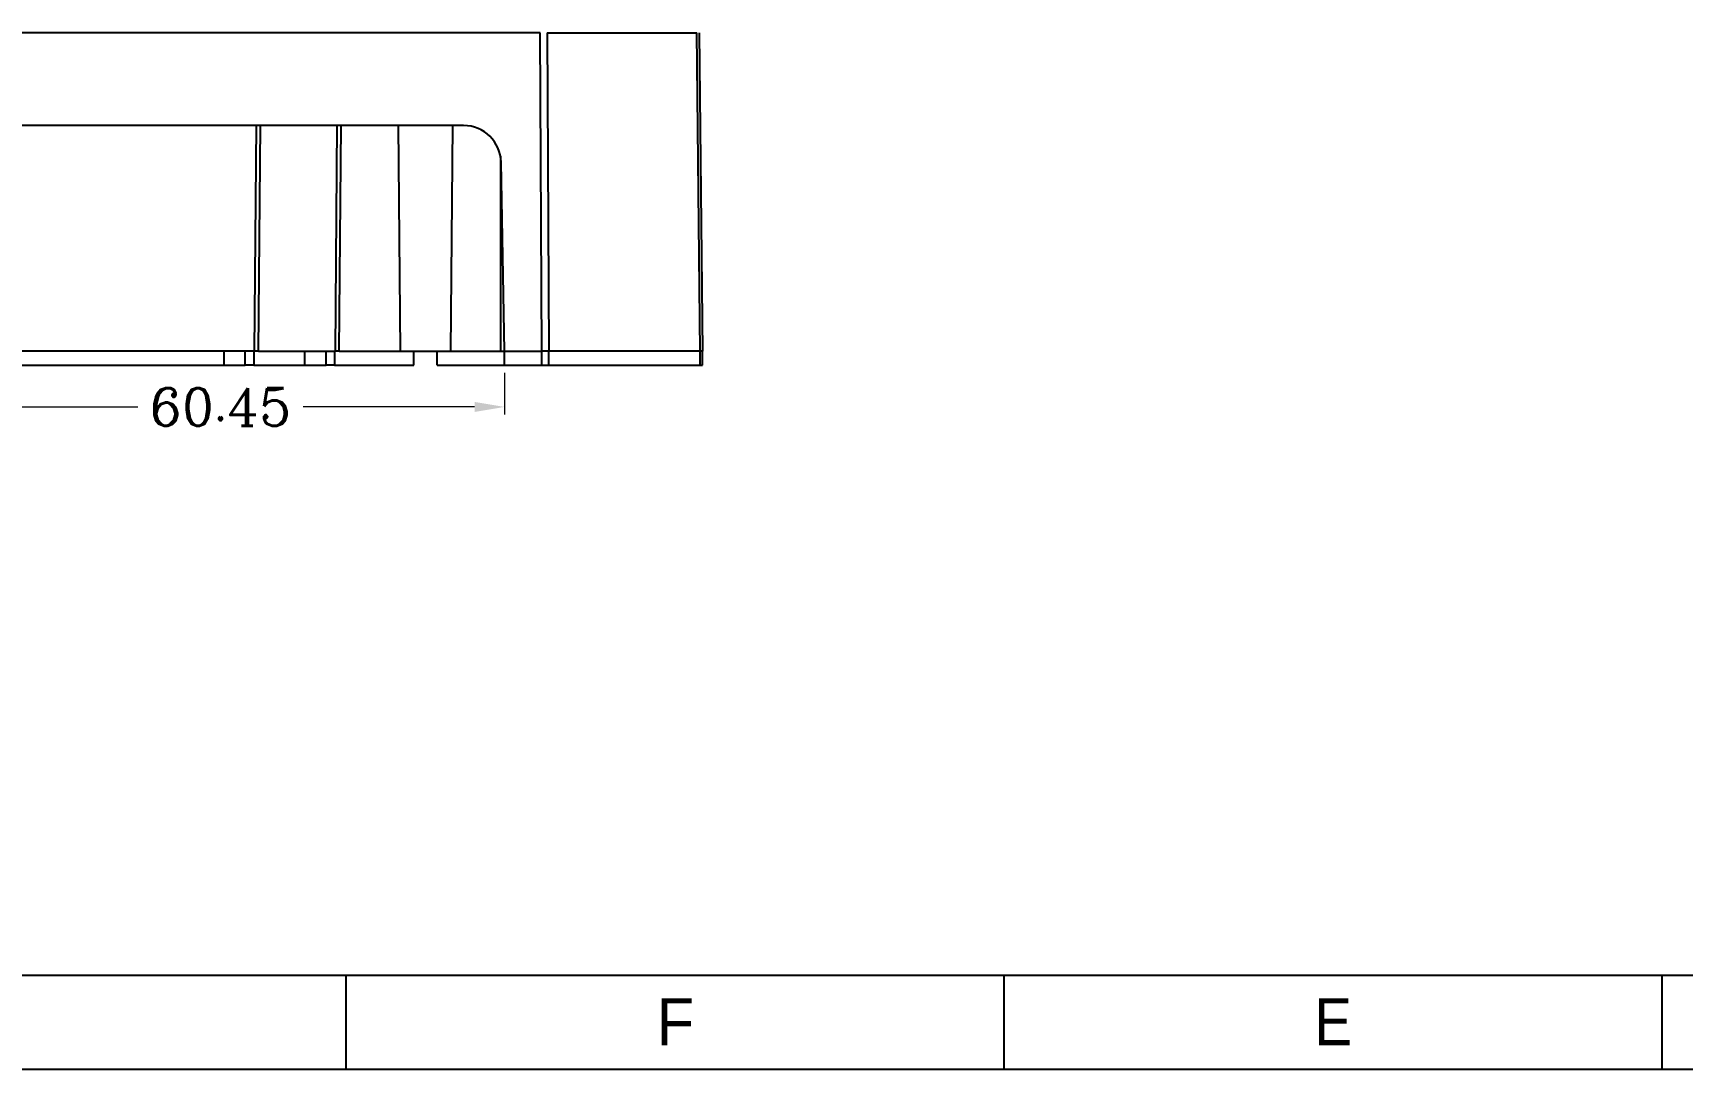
# Model space of a CAD drawing. Header units: millimetres. Extents: x 624 to 1812, y 750 to 1170.
# Drawn here: x 1358.7 to 1534.1, y 750.3 to 860.6 of the extents above; entities that cross this region are included whole.
import ezdxf
from ezdxf.enums import TextEntityAlignment as Align

# ---------------------------------------------------------------- set-up
doc = ezdxf.new("R2010")
doc.units = ezdxf.units.MM
doc.layers.get('0').update_dxf_attribs({"linetype": 'CONTINUOUS'})
doc.layers.get('Defpoints').update_dxf_attribs({"linetype": 'CONTINUOUS'})
doc.layers.add('10', color=7, linetype='CONTINUOUS', true_color=0xffffff)
doc.layers.add('dim', color=82, linetype='CONTINUOUS', lineweight=9)
doc.styles.add('ROMANC', font='romanc.shx', dxfattribs={"bigfont": 'gbcbig.shx'})
doc.styles.add('TEXTSTYLE_0', font='txt', dxfattribs={"width": 0.8})
doc.dimstyles.new('YanXiu', dxfattribs={"dimtxt": 2.5, "dimasz": 2.2, "dimexe": 0.66, "dimexo": 0.66, "dimgap": 0.66, "dimtad": 0, "dimdsep": 46, "dimtxsty": 'ROMANC', "dimcen": 0, "dimclrd": 256, "dimclre": 131, "dimclrt": 42, "dimazin": 2, "dimtfac": 1, "dimtofl": 0, "dimtmove": 0, "dimatfit": 3, "dimfxl": 1, "dimlwd": 5, "dimlwe": 5, "dimarcsym": 0})

# ---------------------------------------------------------------- blocks, each defined once
blk = doc.blocks.new('*D72')
at = {"layer": 'Defpoints', "color": 0, "transparency": 16777216}
for p in [(1348.41, 831.85), (1408.86, 825.22), (1408.86, 820.78)]:
    blk.add_point(p, dxfattribs=at)
at = {"layer": 'dim', "color": 131, "lineweight": 5, "transparency": 16777216}
for p, q in [((1348.41, 831.05), (1348.41, 819.98)), ((1408.86, 824.42), (1408.86, 819.98))]:
    blk.add_line(p, q, dxfattribs=at)
at = {"layer": 'dim', "lineweight": 5, "transparency": 16777216}
for p, q in [((1351.61, 820.78), (1369.83, 820.78)), ((1405.66, 820.78), (1387.43, 820.78))]:
    blk.add_line(p, q, dxfattribs=at)
at = {"layer": 'dim', "transparency": 16777216}
for points in [[(1351.61, 821.31), (1351.61, 820.24), (1348.41, 820.78)], [(1405.66, 821.31), (1405.66, 820.24), (1408.86, 820.78)]]:
    blk.add_solid(points, dxfattribs=at)
at = {"layer": 'dim', "color": 42, "transparency": 16777216, "insert": (1378.63, 820.78), "char_height": 4, "attachment_point": 5, "style": 'ROMANC'}
blk.add_mtext('60.45', dxfattribs=at)
blk = doc.blocks.new('SUN_6HWZ35TKK40GSGJE8VEUYAXIAKM')
at = {"color": 7, "linetype": 'Continuous'}
for p, q in [((-584, 10), (-10, 10)), ((-420, 0), (-420, 10)), ((-350, 0), (-350, 10)), ((-280, 0), (-280, 10)), ((-594, 0), (0, 0))]:
    blk.add_line(p, q, dxfattribs=at)
at = {"color": 2, "linetype": 'Continuous', "style": 'TEXTSTYLE_0', "width": 1.2}
for s, p, p2 in [('F', (-386.99, 2.53), (-382.99, 2.53)), ('E', (-316.99, 2.53), (-312.99, 2.53))]:
    blk.add_text(s, height=5, dxfattribs=at).set_placement(p, p2, align=Align.FIT)

msp = doc.modelspace()

# ---------------------------------------------------------------- linework, layer by layer
at = {"layer": '10', "color": 4, "linetype": 'Continuous'}
for p, q in [((1412.655, 860.574), (1284.167, 860.574)), ((1412.813, 826.72), (1412.655, 860.574)), ((1413.402, 860.574), (1429.307, 860.574)), ((1413.402, 860.574), (1413.563, 826.72)), ((1429.661, 826.72), (1429.307, 860.574)), ((1429.556, 860.574), (1429.911, 826.72)), ((1404.499, 850.72), (1292.322, 850.72)), ((1382.261, 826.72), (1382.466, 850.72)), ((1382.678, 826.72), (1382.882, 850.72)), ((1390.85, 826.72), (1391.054, 850.72)), ((1391.267, 826.72), (1391.471, 850.72)), ((1397.529, 850.72), (1397.739, 826.72)), ((1403.139, 826.72), (1403.348, 850.72)), ((1408.411, 847.477), (1408.411, 826.72)), ((1408.83, 826.72), (1408.479, 846.809)), ((1382.261, 826.72), (1314.56, 826.72)), ((1379.009, 825.22), (1379.009, 826.72)), ((1381.268, 825.22), (1381.268, 826.72)), ((1382.171, 826.72), (1382.171, 825.22)), ((1382.678, 826.72), (1382.261, 826.72)), ((1382.678, 826.72), (1390.85, 826.72)), ((1387.597, 825.22), (1387.597, 826.72)), ((1389.856, 825.22), (1389.856, 826.72)), ((1390.759, 826.72), (1390.759, 825.22)), ((1391.267, 826.72), (1390.85, 826.72)), ((1391.267, 826.72), (1397.739, 826.72)), ((1397.739, 826.72), (1403.139, 826.72)), ((1399.189, 825.22), (1399.189, 826.72)), ((1401.689, 825.22), (1401.689, 826.72)), ((1403.139, 826.72), (1408.411, 826.72)), ((1408.411, 826.72), (1408.83, 826.72)), ((1408.856, 825.22), (1408.83, 826.72)), ((1408.83, 826.72), (1412.813, 826.72)), ((1412.813, 825.22), (1412.813, 826.72)), ((1413.563, 826.72), (1412.813, 826.72)), ((1413.563, 825.22), (1413.563, 826.72)), ((1429.661, 826.72), (1413.563, 826.72)), ((1429.911, 826.72), (1429.661, 826.72)), ((1429.661, 825.22), (1429.661, 826.72)), ((1429.911, 825.22), (1429.911, 826.72)), ((1317.813, 825.22), (1379.009, 825.22)), ((1382.171, 825.22), (1381.268, 825.22)), ((1382.171, 825.22), (1387.597, 825.22)), ((1390.759, 825.22), (1389.856, 825.22)), ((1390.759, 825.22), (1399.189, 825.22)), ((1401.689, 825.22), (1408.856, 825.22)), ((1408.856, 825.22), (1412.813, 825.22)), ((1413.563, 825.22), (1429.661, 825.22))]:
    msp.add_line(p, q, dxfattribs=at)
msp.add_arc((1404.499, 846.74), 3.98, 1, 90, dxfattribs=at)
for points, degree in [([(1429.911, 825.22), (1429.911, 826.72)], 1), ([(1429.661, 825.22), (1429.82, 825.22), (1429.911, 825.22), (1429.911, 825.22)], 3)]:
    msp.add_open_spline(points, degree=degree, dxfattribs=at)
for points, knots in [([(1379.009, 825.22), (1379.245, 825.22), (1379.481, 825.22), (1379.934, 825.22), (1380.152, 825.22), (1380.548, 825.22), (1380.726, 825.22), (1381.039, 825.22), (1381.167, 825.22), (1381.268, 825.22)], [0, 0, 0, 0, 0.25, 0.25, 0.5, 0.5, 0.75, 0.75, 1, 1, 1, 1]), ([(1387.597, 825.22), (1387.834, 825.22), (1388.069, 825.22), (1388.522, 825.22), (1388.74, 825.22), (1389.136, 825.22), (1389.314, 825.22), (1389.627, 825.22), (1389.755, 825.22), (1389.856, 825.22)], [0, 0, 0, 0, 0.25, 0.25, 0.5, 0.5, 0.75, 0.75, 1, 1, 1, 1]), ([(1412.813, 825.22), (1412.955, 825.22), (1413.096, 825.22), (1413.353, 825.22), (1413.469, 825.22), (1413.563, 825.22)], [0, 0, 0, 0, 0.5, 0.5, 1, 1, 1, 1])]:
    msp.add_open_spline(points, degree=3, knots=knots, dxfattribs=at)

# ---------------------------------------------------------------- block references
msp.add_blockref('SUN_6HWZ35TKK40GSGJE8VEUYAXIAKM', (1812.013, 750.319))

# ---------------------------------------------------------------- dimensions: what is measured, and where the dimension line sits
at = {"layer": 'dim'}
dim = msp.add_linear_dim(base=(1408.8558, 820.7772), p1=(1348.4107, 831.8463), p2=(1408.8558, 825.2199), dimstyle='YanXiu', override={"dimtxt": 4, "dimasz": 3.2, "dimexe": 0.7996, "dimexo": 0.7996, "dimgap": 0.7996}, dxfattribs=at)
dim.commit()
dim.dimension.update_dxf_attribs({"geometry": '*D72', "text_midpoint": (1378.6332, 820.7772)})

doc.saveas('drawing.dxf')
